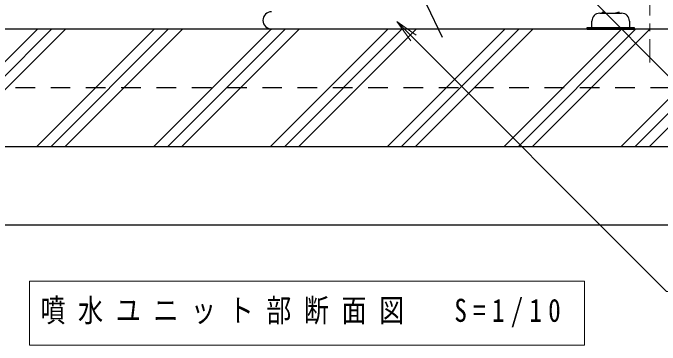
# Model space of a CAD drawing. Units: millimetres on the paper. Extents: x -385 to 0, y -594 to 267.
# Drawn here: x -339.7 to -257.1, y -119.8 to -77.5 of the extents above; entities that cross this region are included whole.
import ezdxf

# ---------------------------------------------------------------- set-up
doc = ezdxf.new("R2010")
doc.units = ezdxf.units.MM
doc.linetypes.add('USER1', pattern=[4.5, 2.5, -2])
doc.linetypes.add('USER2', pattern=[6, 3, -1, 1, -1])
doc.layers.add('1_10', color=7, linetype='Continuous', lineweight=25)
doc.styles.add('ＭＳ ゴシック', font='')
doc.styles.get('ＭＳ ゴシック').set_extended_font_data('MS Gothic')

msp = doc.modelspace()

# ---------------------------------------------------------------- linework, layer by layer
at = {"layer": '1_10', "linetype": 'USER2', "lineweight": 13}
msp.add_line((-258.437, -83.87), (-258.437, -56.241), dxfattribs=at)
at = {"layer": '1_10'}
for p, q in [((-286.944, -76.446), (-284.948, -80.619)), ((-233.368, -79.584), (-371.007, -79.584)), ((-285.443, -79.584), (-306.705, -79.584)), ((-233.368, -94.584), (-371.007, -94.584)), ((-233.368, -104.584), (-371.007, -104.584))]:
    msp.add_line(p, q, dxfattribs=at)
at = {"layer": '1_10', "color": 4}
for p, q in [((-264.837, -77.584), (-262.037, -77.584)), ((-264.037, -77.584), (-264.534, -77.46)), ((-262.34, -77.46), (-262.837, -77.584)), ((-265.837, -79.384), (-265.837, -78.584)), ((-261.037, -78.584), (-261.037, -79.384)), ((-266.437, -79.384), (-260.437, -79.384)), ((-266.437, -79.584), (-266.437, -79.384)), ((-266.437, -79.584), (-260.437, -79.584)), ((-260.437, -79.384), (-260.437, -79.584))]:
    msp.add_line(p, q, dxfattribs=at)
at = {"layer": '1_10', "lineweight": 13}
for p, q in [((-290.715, -78.614), (-288.594, -80.735)), ((-290.715, -78.614), (-288.24, -80.382)), ((-288.947, -81.089), (-290.715, -78.614)), ((-351.574, -94.584), (-336.574, -79.584)), ((-349.778, -94.584), (-334.778, -79.584)), ((-347.982, -94.584), (-332.982, -79.584)), ((-336.669, -94.584), (-321.669, -79.584)), ((-334.873, -94.584), (-319.873, -79.584)), ((-333.077, -94.584), (-318.077, -79.584)), ((-321.763, -94.584), (-306.763, -79.584)), ((-319.967, -94.584), (-304.967, -79.584)), ((-318.171, -94.584), (-303.171, -79.584)), ((-306.857, -94.584), (-291.857, -79.584)), ((-305.061, -94.584), (-290.061, -79.584)), ((-303.265, -94.584), (-288.265, -79.584)), ((-291.951, -94.584), (-276.951, -79.584)), ((-290.155, -94.584), (-275.155, -79.584)), ((-288.359, -94.584), (-273.359, -79.584)), ((-277.045, -94.584), (-262.045, -79.584)), ((-275.249, -94.584), (-260.249, -79.584)), ((-273.453, -94.584), (-258.453, -79.584)), ((-262.14, -94.584), (-247.14, -79.584)), ((-260.344, -94.584), (-245.344, -79.584)), ((-258.547, -94.584), (-243.547, -79.584)), ((-337.587, -111.717), (-337.587, -119.85)), ((-266.787, -111.717), (-337.587, -111.717)), ((-266.787, -119.85), (-266.787, -111.717)), ((-337.587, -119.85), (-266.787, -119.85))]:
    msp.add_line(p, q, dxfattribs=at)
at = {"layer": '1_10', "linetype": 'USER1'}
msp.add_line((-233.368, -87.084), (-371.007, -87.084), dxfattribs=at)
at = {"layer": '1_10', "lineweight": 13}
for points in [[(-271.461, -70.08), (-229.023, -112.783), (-207.706, -112.783)], [(-290.715, -78.614), (-256.296, -113.024), (-241.165, -113.024)]]:
    msp.add_lwpolyline(points, dxfattribs=at)
at = {"layer": '1_10'}
msp.add_arc((-306.705, -78.484), 1.1, 90, 270, dxfattribs=at)
at = {"layer": '1_10', "color": 4}
for centre, start, end in [((-264.837, -78.584), 90, 180), ((-262.037, -78.584), 0, 90)]:
    msp.add_arc(centre, 1, start, end, dxfattribs=at)

# ---------------------------------------------------------------- texts
at = {"layer": '1_10', "insert": (-336.187, -115.784), "char_height": 2.933, "attachment_point": 4, "style": 'ＭＳ ゴシック'}
msp.add_mtext('\\T1.5;\\W0.8;噴水ユニット部断面図\u3000S=1/10', dxfattribs=at)

doc.saveas('drawing.dxf')
